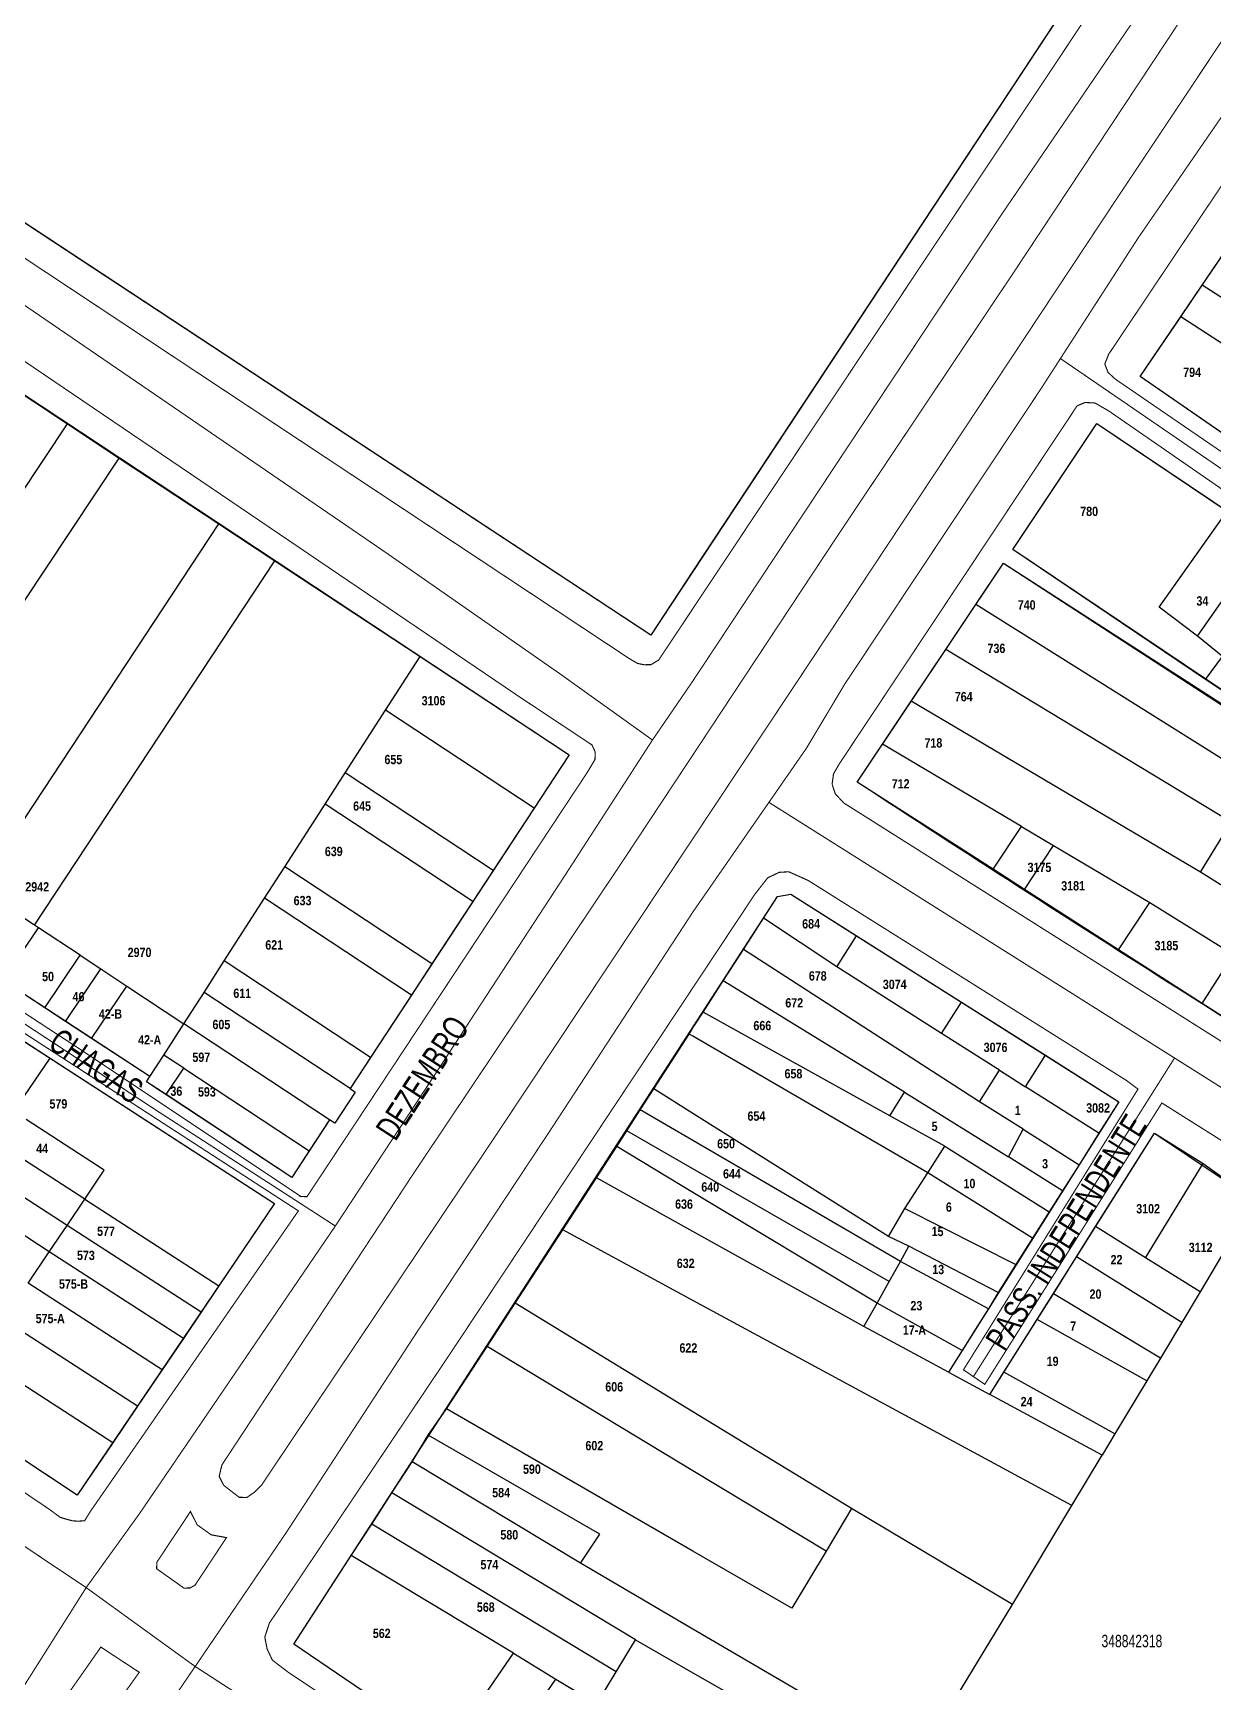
# Model space of a CAD drawing. Extents: x 203136 to 205923, y 4839890 to 4842982.
# Drawn here: x 204530.6 to 204720.6, y 4840403 to 4840668.6 of the extents above; entities that cross this region are included whole.
import ezdxf
from ezdxf.enums import TextEntityAlignment as Align

# ---------------------------------------------------------------- set-up
doc = ezdxf.new("R2010")
doc.units = 0
doc.header["$LTSCALE"] = 1.5
doc.header["$MEASUREMENT"] = 0
for name, color, linetype in [('CD_MALHA_LOTES', 40, 'CONTINUOUS'), ('CD_TXT_QUADRA', 7, 'CONTINUOUS'), ('RU-QUADRAS', 210, 'CONTINUOUS'), ('SV-EIXO-RUA-PAV', 20, 'CONTINUOUS'), ('SV-RUA-PAVIM-S-GUIA-C-GUIA', 7, 'CONTINUOUS'), ('SV-TXT-RUA-PAV-S-GUIA-C-GUIA', 7, 'CONTINUOUS'), ('Th_NmrPort', 1, 'CONTINUOUS')]:
    doc.layers.add(name, color=color, linetype=linetype)
doc.styles.add('3488-41-2D_TXTB$0$ARIAL', font='ARIAL.TTF')
doc.styles.add('3488-42-2D_TXTB$0$ARIAL', font='ARIAL.TTF')
doc.styles.add('ARIAL', font='ARIAL.TTF')
doc.styles.get("Standard").update_dxf_attribs({"font": 'swisscbo.ttf'})

msp = doc.modelspace()

# ---------------------------------------------------------------- linework, layer by layer
at = {"layer": 'CD_MALHA_LOTES', "linetype": 'Continuous', "flags": 128}
for points in [[(204630.04, 4840571.68), (204413.42, 4840714.35)], [(204709.23, 4840691.72), (204636.83, 4840581.98)], [(204718.81, 4840627.99), (204723.32, 4840634.63)], [(204715.38, 4840622.93), (204718.81, 4840627.99)], [(204771.43, 4840594.33), (204718.81, 4840627.99)], [(204708.83, 4840613.29), (204715.38, 4840622.93)], [(204741.34, 4840606.08), (204715.38, 4840622.93)], [(204519.81, 4840616.46), (204536.13, 4840605.69)], [(204734.35, 4840595.69), (204708.83, 4840613.29)], [(204497.21, 4840547.12), (204536.13, 4840605.69)], [(204536.13, 4840605.69), (204544.47, 4840600.18)], [(204688.32, 4840585.47), (204701.88, 4840605.74)], [(204701.88, 4840605.74), (204722.84, 4840591.65)], [(204505.56, 4840541.62), (204544.47, 4840600.18)], [(204544.47, 4840600.18), (204560.51, 4840589.59)], [(204521.81, 4840530.91), (204560.51, 4840589.59)], [(204560.51, 4840589.59), (204569.53, 4840583.64)], [(204711.92, 4840576.15), (204722.84, 4840591.65)], [(204718.09, 4840571.48), (204729.17, 4840587.4)], [(204719.37, 4840564.53), (204688.32, 4840585.47)], [(204530.83, 4840524.96), (204569.53, 4840583.64)], [(204569.53, 4840583.64), (204592.9, 4840568.21)], [(204636.83, 4840581.98), (204630.04, 4840571.68)], [(204682.39, 4840576.59), (204686.85, 4840583.27)], [(204686.85, 4840583.27), (204731.44, 4840554.27)], [(204677.54, 4840569.34), (204682.39, 4840576.59)], [(204727.59, 4840548.27), (204682.39, 4840576.59)], [(204718.09, 4840571.48), (204711.92, 4840576.15)], [(204722.08, 4840568.24), (204718.09, 4840571.48)], [(204671.98, 4840561.03), (204677.54, 4840569.34)], [(204723.47, 4840541.55), (204677.54, 4840569.34)], [(204587.34, 4840559.57), (204592.9, 4840568.21)], [(204592.9, 4840568.21), (204616.88, 4840552.37)], [(204719.37, 4840564.53), (204722.08, 4840568.24)], [(204724.19, 4840561.28), (204719.37, 4840564.53)], [(204667.37, 4840554.13), (204671.98, 4840561.03)], [(204718.53, 4840533.48), (204671.98, 4840561.03)], [(204580.85, 4840549.48), (204587.34, 4840559.57)], [(204611.26, 4840543.81), (204587.34, 4840559.57)], [(204663.26, 4840548), (204667.37, 4840554.13)], [(204689.73, 4840540.87), (204667.37, 4840554.13)], [(204616.88, 4840552.37), (204611.26, 4840543.81)], [(204577.6, 4840544.44), (204580.85, 4840549.48)], [(204604.68, 4840533.78), (204580.85, 4840549.48)], [(204685.15, 4840533.97), (204663.26, 4840548)], [(204571.11, 4840534.34), (204577.6, 4840544.44)], [(204601.39, 4840528.76), (204577.6, 4840544.44)], [(204611.26, 4840543.81), (204604.68, 4840533.78)], [(204685.15, 4840533.97), (204689.73, 4840540.87)], [(204689.73, 4840540.87), (204694.89, 4840537.81)], [(204718.53, 4840533.48), (204723.47, 4840541.55)], [(204690.2, 4840530.73), (204694.89, 4840537.81)], [(204694.89, 4840537.81), (204710.37, 4840528.63)], [(204567.86, 4840529.3), (204571.11, 4840534.34)], [(204594.8, 4840518.73), (204571.11, 4840534.34)], [(204690.2, 4840530.73), (204685.15, 4840533.97)], [(204604.68, 4840533.78), (204601.39, 4840528.76)], [(204726.16, 4840528.71), (204718.53, 4840533.48)], [(204530.83, 4840524.96), (204523.13, 4840530.04)], [(204561.37, 4840519.21), (204567.86, 4840529.3)], [(204591.51, 4840513.71), (204567.86, 4840529.3)], [(204601.39, 4840528.76), (204594.8, 4840518.73)], [(204648.21, 4840526.12), (204650.45, 4840529.61), (204652.6, 4840529.95), (204663.15, 4840523.28)], [(204705.36, 4840521.01), (204690.2, 4840530.73)], [(204705.36, 4840521.01), (204710.37, 4840528.63)], [(204710.37, 4840528.63), (204723.86, 4840520.27)], [(204644.97, 4840521.07), (204648.21, 4840526.12)], [(204659.98, 4840518.26), (204648.21, 4840526.12)], [(204525.79, 4840516.05), (204531.48, 4840524.53)], [(204531.48, 4840524.53), (204530.83, 4840524.96)], [(204538.16, 4840520.13), (204531.48, 4840524.53)], [(204659.98, 4840518.26), (204663.15, 4840523.28)], [(204663.15, 4840523.28), (204680.06, 4840512.59)], [(204641.72, 4840516.03), (204644.97, 4840521.07)], [(204682.98, 4840496.54), (204644.97, 4840521.07)], [(204718.82, 4840512.38), (204705.36, 4840521.01)], [(204532.49, 4840511.67), (204538.16, 4840520.13)], [(204535.83, 4840509.48), (204541.5, 4840517.93)], [(204538.16, 4840520.13), (204541.5, 4840517.93)], [(204541.5, 4840517.93), (204545.67, 4840515.18)], [(204558.12, 4840514.16), (204561.37, 4840519.21)], [(204584.92, 4840503.68), (204561.37, 4840519.21)], [(204594.8, 4840518.73), (204591.51, 4840513.71)], [(204676.85, 4840507.52), (204659.98, 4840518.26)], [(204718.82, 4840512.38), (204723.86, 4840520.27)], [(204532.49, 4840511.67), (204525.79, 4840516.05)], [(204638.48, 4840510.98), (204641.72, 4840516.03)], [(204670.9, 4840498.1), (204641.72, 4840516.03)], [(204540.02, 4840506.74), (204545.67, 4840515.18)], [(204545.67, 4840515.18), (204554.88, 4840509.11)], [(204554.88, 4840509.11), (204558.12, 4840514.16)], [(204581.63, 4840498.66), (204558.12, 4840514.16)], [(204591.51, 4840513.71), (204584.92, 4840503.68)], [(204676.85, 4840507.52), (204680.06, 4840512.59)], [(204680.06, 4840512.59), (204693.58, 4840504.04)], [(204535.83, 4840509.48), (204532.49, 4840511.67)], [(204636.83, 4840508.43), (204638.48, 4840510.98)], [(204668.53, 4840494.29), (204638.48, 4840510.98)], [(204727.32, 4840506.93), (204718.82, 4840512.38)], [(204540.02, 4840506.74), (204535.83, 4840509.48)], [(204551.63, 4840504.07), (204554.88, 4840509.11)], [(204578.34, 4840493.65), (204554.88, 4840509.11)], [(204630.52, 4840498.6), (204636.21, 4840507.45)], [(204636.21, 4840507.45), (204636.83, 4840508.43)], [(204636.83, 4840507.09), (204636.21, 4840507.45)], [(204686.18, 4840501.62), (204676.85, 4840507.52)], [(204528.28, 4840506.84), (204533.32, 4840503.58)], [(204549.41, 4840500.61), (204540.02, 4840506.74)], [(204674.65, 4840485.12), (204636.83, 4840507.09)], [(204527.49, 4840494.96), (204533.32, 4840503.58)], [(204533.32, 4840503.58), (204569.49, 4840480.17)], [(204549.41, 4840500.61), (204551.63, 4840504.07)], [(204554.86, 4840501.94), (204551.63, 4840504.07)], [(204552.01, 4840497.69), (204554.86, 4840501.94)], [(204554.86, 4840501.94), (204575.04, 4840488.64)], [(204584.92, 4840503.68), (204581.63, 4840498.66)], [(204690.37, 4840498.97), (204693.58, 4840504.04)], [(204693.58, 4840504.04), (204705.41, 4840496.55)], [(204548.86, 4840499.77), (204549.41, 4840500.61)], [(204552.01, 4840497.69), (204548.86, 4840499.77)], [(204682.98, 4840496.54), (204686.18, 4840501.62)], [(204686.18, 4840501.62), (204690.37, 4840498.97)], [(204572.24, 4840484.37), (204552.01, 4840497.69)], [(204582.46, 4840498.11), (204579.17, 4840493.1)], [(204581.63, 4840498.66), (204582.46, 4840498.11)], [(204628.35, 4840495.24), (204630.52, 4840498.6)], [(204636.83, 4840494.63), (204630.52, 4840498.6)], [(204668.53, 4840494.29), (204670.9, 4840498.1)], [(204670.9, 4840498.1), (204687.62, 4840487.69)], [(204702.21, 4840491.48), (204690.37, 4840498.97)], [(204626.19, 4840491.87), (204628.35, 4840495.24)], [(204636.83, 4840490.29), (204628.35, 4840495.24)], [(204668.31, 4840474.87), (204636.83, 4840494.63)], [(204677.38, 4840489.38), (204668.53, 4840494.29)], [(204689.99, 4840492.11), (204682.98, 4840496.54)], [(204705.41, 4840496.55), (204702.21, 4840491.48)], [(204542.06, 4840485.52), (204529.47, 4840493.68)], [(204578.34, 4840493.65), (204575.04, 4840488.64)], [(204579.17, 4840493.1), (204578.34, 4840493.65)], [(204624.56, 4840489.35), (204626.19, 4840491.87)], [(204636.83, 4840485.76), (204626.19, 4840491.87)], [(204687.62, 4840487.69), (204689.99, 4840492.11)], [(204689.99, 4840492.11), (204699, 4840486.41)], [(204702.21, 4840491.48), (204699, 4840486.41)], [(204701.67, 4840476.45), (204711.16, 4840491.51)], [(204711.16, 4840491.51), (204718.97, 4840486.63)], [(204538.92, 4840480.87), (204526.33, 4840489.02)], [(204575.04, 4840488.64), (204572.24, 4840484.37)], [(204621.32, 4840484.3), (204624.56, 4840489.35)], [(204636.83, 4840481.96), (204624.56, 4840489.35)], [(204670.24, 4840470.83), (204636.83, 4840490.29)], [(204674.65, 4840485.12), (204677.38, 4840489.38)], [(204677.38, 4840489.38), (204694.19, 4840478.8)], [(204696.33, 4840482.19), (204687.62, 4840487.69)], [(204699, 4840486.41), (204696.33, 4840482.19)], [(204709.69, 4840471.43), (204718.97, 4840486.63)], [(204718.97, 4840486.63), (204727.27, 4840480.7)], [(204536.07, 4840476.64), (204523.48, 4840484.8)], [(204538.92, 4840480.87), (204542.06, 4840485.52)], [(204615.87, 4840475.91), (204621.32, 4840484.3)], [(204636.83, 4840475.67), (204621.32, 4840484.3)], [(204668.43, 4840467.61), (204636.83, 4840485.76)], [(204670.95, 4840479.35), (204674.65, 4840485.12)], [(204691.52, 4840474.58), (204674.65, 4840485.12)], [(204536.07, 4840476.64), (204538.92, 4840480.87)], [(204538.92, 4840480.87), (204560.51, 4840466.9)], [(204666.47, 4840464.13), (204636.83, 4840481.96)], [(204696.33, 4840482.19), (204694.19, 4840478.8)], [(204727.27, 4840480.7), (204718.51, 4840465.92)], [(204533.18, 4840472.37), (204520.62, 4840480.57)], [(204569.49, 4840480.17), (204560.51, 4840466.9)], [(204668.31, 4840474.87), (204670.95, 4840479.35)], [(204670.95, 4840479.35), (204688.84, 4840470.35)], [(204694.19, 4840478.8), (204691.52, 4840474.58)], [(204533.18, 4840472.37), (204536.07, 4840476.64)], [(204557.65, 4840462.68), (204536.07, 4840476.64)], [(204608.2, 4840464.1), (204615.87, 4840475.91)], [(204636.83, 4840464.57), (204615.87, 4840475.91)], [(204664.36, 4840460.36), (204636.83, 4840475.67)], [(204698.6, 4840471.58), (204701.67, 4840476.45)], [(204709.69, 4840471.43), (204701.67, 4840476.45)], [(204671.6, 4840473.28), (204668.31, 4840474.87)], [(204670.24, 4840470.83), (204671.6, 4840473.28)], [(204685.96, 4840465.82), (204671.6, 4840473.28)], [(204691.52, 4840474.58), (204688.84, 4840470.35)], [(204529.8, 4840467.36), (204533.18, 4840472.37)], [(204554.79, 4840458.45), (204533.18, 4840472.37)], [(204668.43, 4840467.61), (204670.24, 4840470.83)], [(204684.43, 4840463.23), (204670.24, 4840470.83)], [(204688.84, 4840470.35), (204685.96, 4840465.82)], [(204694.86, 4840465.63), (204698.6, 4840471.58)], [(204715.57, 4840461.02), (204698.6, 4840471.58)], [(204718.51, 4840465.92), (204709.69, 4840471.43)], [(204666.47, 4840464.13), (204668.43, 4840467.61)], [(204551.37, 4840453.4), (204529.8, 4840467.36)], [(204560.51, 4840466.9), (204557.65, 4840462.68)], [(204685.96, 4840465.82), (204684.43, 4840463.23)], [(204692.23, 4840461.47), (204694.86, 4840465.63)], [(204712.11, 4840455.28), (204694.86, 4840465.63)], [(204718.51, 4840465.92), (204715.57, 4840461.02)], [(204557.65, 4840462.68), (204554.79, 4840458.45)], [(204603.7, 4840457.17), (204608.2, 4840464.1)], [(204636.83, 4840446.62), (204608.2, 4840464.1)], [(204697.86, 4840431.57), (204636.83, 4840464.57)], [(204664.36, 4840460.36), (204666.47, 4840464.13)], [(204680.17, 4840456.52), (204666.47, 4840464.13)], [(204684.43, 4840463.23), (204682.68, 4840460.5)], [(204547.39, 4840447.52), (204525.83, 4840461.47)], [(204677.97, 4840453.01), (204664.36, 4840460.36)], [(204682.68, 4840460.5), (204680.17, 4840456.52)], [(204686.91, 4840453.02), (204692.23, 4840461.47)], [(204709.92, 4840451.64), (204692.23, 4840461.47)], [(204715.57, 4840461.02), (204712.11, 4840455.28)], [(204554.79, 4840458.45), (204551.37, 4840453.4)], [(204597.16, 4840447.1), (204603.7, 4840457.17)], [(204636.83, 4840437.15), (204603.7, 4840457.17)], [(204543.41, 4840441.64), (204521.86, 4840455.59)], [(204680.17, 4840456.52), (204677.97, 4840453.01)], [(204712.11, 4840455.28), (204709.92, 4840451.64)], [(204551.37, 4840453.4), (204547.39, 4840447.52)], [(204684.63, 4840449.4), (204686.91, 4840453.02)], [(204704.77, 4840443.08), (204686.91, 4840453.02)], [(204709.92, 4840451.64), (204704.77, 4840443.08)], [(204702.72, 4840439.66), (204684.63, 4840449.4)], [(204537.7, 4840433.2), (204516.3, 4840447.35)], [(204547.39, 4840447.52), (204543.41, 4840441.64)], [(204594.21, 4840442.87), (204597.16, 4840447.1)], [(204636.83, 4840424.21), (204597.16, 4840447.1)], [(204662.35, 4840431.04), (204636.83, 4840446.62)], [(204543.41, 4840441.64), (204537.7, 4840433.2)], [(204591.63, 4840438.59), (204594.21, 4840442.87)], [(204621.83, 4840426.95), (204594.21, 4840442.87)], [(204704.77, 4840443.08), (204702.72, 4840439.66)], [(204588.36, 4840433.56), (204591.63, 4840438.59)], [(204618.75, 4840422.24), (204591.63, 4840438.59)], [(204697.86, 4840431.57), (204702.72, 4840439.66)], [(204658.26, 4840424.2), (204636.83, 4840437.15)], [(204585.12, 4840428.56), (204588.36, 4840433.56)], [(204627.57, 4840409.92), (204588.36, 4840433.56)], [(204662.35, 4840431.04), (204658.26, 4840424.2)], [(204688.28, 4840415.63), (204662.35, 4840431.04)], [(204688.28, 4840415.63), (204697.86, 4840431.57)], [(204581.82, 4840423.49), (204585.12, 4840428.56)], [(204624.47, 4840404.78), (204585.12, 4840428.56)], [(204618.75, 4840422.24), (204621.83, 4840426.95)], [(204572.56, 4840409.23), (204581.82, 4840423.49)], [(204607.92, 4840407.75), (204581.82, 4840423.49)], [(204636.83, 4840411.64), (204618.75, 4840422.24)], [(204652.74, 4840415.03), (204636.83, 4840424.21)], [(204658.26, 4840424.2), (204652.74, 4840415.03)], [(204678.25, 4840399.07), (204688.28, 4840415.63)], [(204662.77, 4840396.44), (204636.83, 4840411.64)], [(204597.38, 4840392.37), (204572.56, 4840409.23)], [(204624.47, 4840404.78), (204627.57, 4840409.92)], [(204627.57, 4840409.92), (204636.83, 4840404.61)], [(204597.38, 4840392.37), (204607.92, 4840407.75)], [(204607.92, 4840407.75), (204614.78, 4840403.61)], [(204621.37, 4840399.64), (204624.47, 4840404.78)], [(204636.83, 4840404.61), (204659.83, 4840391.44)], [(204603.99, 4840387.87), (204614.78, 4840403.61)], [(204614.78, 4840403.61), (204621.37, 4840399.64)]]:
    msp.add_lwpolyline(points, dxfattribs=at)
at = {"layer": 'CD_MALHA_LOTES', "linetype": 'Continuous'}
msp.add_lwpolyline([(204677.97, 4840453.01), (204684.63, 4840449.4)], dxfattribs=at)
at = {"layer": 'RU-QUADRAS', "color": 6, "linetype": 'Continuous'}
msp.add_lwpolyline([(204371.17, 4840742.11), (204450.07, 4840861.28), (204529.35, 4840809.99), (204709.23, 4840691.72), (204630.04, 4840571.68)], close=True, dxfattribs=at)
for points in [[(204708.83, 4840613.29), (204746.08, 4840668.16, 0.0060959664), (204875.55, 4840585.13), (204836.61, 4840525.98), (204812.19, 4840541.98)], [(204663.26, 4840548), (204686.85, 4840583.27), (204737.96, 4840550.31), (204734.5, 4840543.98), (204745.96, 4840536.67), (204750.63, 4840543.6), (204688.32, 4840585.47), (204701.88, 4840605.74), (204743.2, 4840577.97), (204815.12, 4840528.35), (204831.4, 4840517.7, -0.0111231506), (204796, 4840464.15), (204767.91, 4840481.63), (204787.03, 4840511.57), (204786.26, 4840512.06), (204767.14, 4840482.12, -0.0064536775)]]:
    msp.add_lwpolyline(points, format="xyb", close=True, dxfattribs=at)
for points in [[(204487.81, 4840637.66), (204616.88, 4840552.37), (204581.63, 4840498.66), (204582.46, 4840498.11), (204579.17, 4840493.1), (204578.34, 4840493.65), (204572.24, 4840484.37), (204548.86, 4840499.77), (204549.41, 4840500.61), (204483.09, 4840543.95)], [(204479.59, 4840538.36), (204569.49, 4840480.17), (204537.7, 4840433.2), (204503.78, 4840455.62)], [(204720.79, 4840315.66), (204719.58, 4840313.19), (204708.62, 4840320.99), (204653.9, 4840357.71), (204652.48, 4840354.93), (204572.56, 4840409.23), (204650.45, 4840529.61), (204652.6, 4840529.95), (204705.41, 4840496.55), (204677.97, 4840453.01), (204684.63, 4840449.4), (204711.16, 4840491.51), (204727.27, 4840480.7)]]:
    msp.add_lwpolyline(points, dxfattribs=at)
at = {"layer": 'SV-EIXO-RUA-PAV', "const_width": 0.18}
for points in [[(204636.847033, 4840353.732969), (204556.692409, 4840405.627321), (204539.141988, 4840418.327609), (204495.302183, 4840447.648089), (204470.787539, 4840463.788165), (204283.813228, 4840589.6077), (204258.698822, 4840606.743049), (204246.534032, 4840614.722105), (203972.065444, 4840796.468379), (203949.643938, 4840811.266574), (203812.386168, 4840902.999228), (203680.641912, 4840990.841984), (203657.330522, 4841006.328818), (203641.610185, 4841017.472348), (203614.945309, 4841034.784618), (203592.86, 4841049.37)], [(204636.809832, 4840564.271399), (204686.301201, 4840639.063556), (204739.003932, 4840716.406526), (204814.177061, 4840832.105002), (204906.00999, 4840968.284515), (204920.24532, 4840991.410945), (204958.77, 4841049.34)], [(204984.12, 4841049.34), (204963.553593, 4841019.267485), (204937.390941, 4840979.92718), (204926.833406, 4840963.667034), (204916.507058, 4840948.716948), (204901.556971, 4840925.444133), (204874.73929, 4840885.448798), (204866.955998, 4840874.12064), (204838.597071, 4840830.272191), (204822.722237, 4840807.461749), (204785.963519, 4840751.668643), (204779.798535, 4840741.958793), (204759.299963, 4840711.442122), (204746.969995, 4840692.407734), (204734.100591, 4840672.756847), (204708.515907, 4840635.612818), (204692.872259, 4840611.338193), (204661.276716, 4840563.790753), (204655.111732, 4840553.464405), (204636.869633, 4840527.157032)], [(204357.291663, 4840738.743866), (204412.483325, 4840701.563855), (204520.470603, 4840630.756588), (204552.362791, 4840608.944314), (204587.477246, 4840584.90124), (204615.238322, 4840565.567634), (204630.316882, 4840554.785431)], [(204967.220244, 4840433.566797), (204962.431636, 4840436.2537), (204927.900991, 4840459.930228), (204840.782438, 4840516.860106), (204833.142095, 4840522.264252), (204696.000267, 4840616.191998)], [(204266.90035, 4839946.925546), (204261.321622, 4839998.78861), (204268.781052, 4840012.602369), (204358.882228, 4840146.46659), (204382.173868, 4840180.965765), (204409.034388, 4840220.724344), (204436.521027, 4840261.922997), (204448.417295, 4840279.955234), (204465.322517, 4840304.812172), (204483.104307, 4840331.985752), (204505.707215, 4840364.857017), (204527.621392, 4840400.107536), (204539.141988, 4840418.327609), (204547.694634, 4840430.19108), (204579.256333, 4840476.542162), (204595.450293, 4840501.163592), (204616.436344, 4840533.303646), (204630.316882, 4840554.785431), (204636.809832, 4840564.271399)], [(204649.129609, 4840544.704353), (204846.021565, 4840420.619996), (204862.817626, 4840416.203038), (204893.329502, 4840395.338727), (204922.272195, 4840375.229948), (204931.454817, 4840370.812991), (204937.61531, 4840366.628505), (204949.82006, 4840358.259533), (204990.881922, 4840330.033904), (205094.576257, 4840259.87767), (205276.392102, 4840159.141766), (205283.537045, 4840154.854801), (205288.395605, 4840152.568419), (205291.825178, 4840149.567543), (205295.683447, 4840143.78014), (205299.827513, 4840137.063894), (205321.582766, 4840124.197656)], [(204579.256333, 4840476.542162), (204550.922148, 4840494.847106), (204481.379251, 4840540.474538)], [(204287.460629, 4839949.034293), (204284.805012, 4839999.34116), (204375.207571, 4840133.416111), (204424.052827, 4840206.908645), (204435.05728, 4840223.684506), (204450.561488, 4840247.088843), (204467.249749, 4840273.019833), (204482.654297, 4840295.548985), (204504.73415, 4840327.898537), (204526.236333, 4840359.927161), (204542.988779, 4840385.537223), (204556.692409, 4840405.627321), (204571.358823, 4840427.193689), (204592.411706, 4840459.479056), (204613.913888, 4840492.021165), (204636.869633, 4840527.157032)], [(204681.994089, 4840452.29587), (204714.372198, 4840503.587464)]]:
    msp.add_lwpolyline(points, dxfattribs=at)
at = {"layer": 'SV-RUA-PAVIM-S-GUIA-C-GUIA', "linetype": 'Continuous', "const_width": 0.18}
for points in [[(204636.85, 4840552.42), (204660.68, 4840588.51), (204688.53, 4840630.14), (204717.92, 4840674.57), (204758.5, 4840735.54), (204792.09, 4840786.26), (204817.2, 4840824.71), (204856.45, 4840883.45), (204892.69, 4840937.94), (204894.8, 4840938.83), (204897.37, 4840938.05), (204898.59, 4840935.7), (204898.22, 4840933.06), (204868.9, 4840888.96), (204817.2, 4840811.17), (204795.91, 4840779.12), (204754.96, 4840716.82), (204704.56, 4840641.16), (204655.03, 4840566.33), (204636.85, 4840538.94)], [(204636.85, 4840575.98), (204631.31, 4840567.66), (204630.08, 4840566.91), (204628.94, 4840566.9), (204627.91, 4840567.11), (204626.6, 4840567.88), (204409.89, 4840711.4), (204366.55, 4840740.45), (204365.47, 4840741.4), (204365.37, 4840742.25), (204365.43, 4840743.63), (204366.26, 4840744.92), (204443.83, 4840861.26), (204447.02, 4840866.47), (204448.2, 4840867.27), (204450.9, 4840867.27), (204452.01, 4840866.24), (204509.64, 4840826.76), (204598.36, 4840768.4), (204636.85, 4840742.76)], [(204636.85, 4840742.76), (204711.86, 4840692.81), (204712.65, 4840691.4), (204712.66, 4840690.22), (204711.92, 4840688.81), (204636.85, 4840575.98)], [(204391.27, 4840707.6), (204458.91, 4840662.68), (204488.86, 4840642.55), (204462.9, 4840601.73), (204469.09, 4840597.81), (204468.34, 4840596.93), (204473.89, 4840593.39), (204476.04, 4840596.29), (204464.92, 4840603.75), (204489.94, 4840641.9), (204522.96, 4840619.79), (204526.55, 4840617.56), (204608.77, 4840561.82), (204620.58, 4840553.99), (204621.11, 4840552.83), (204621.06, 4840551.64), (204619.76, 4840549.47), (204574.69, 4840481.26), (204573.61, 4840481.3), (204573.63, 4840481.35), (204537.93, 4840505.15), (204482.13, 4840541.61), (204480.54, 4840539.13)], [(204636.85, 4840552.42), (204625.47, 4840535.2), (204592.01, 4840485.24), (204560.99, 4840438.07), (204560.56, 4840436.22), (204561.29, 4840434.79), (204563.77, 4840432.87), (204565, 4840432.83), (204566.2, 4840433.66), (204567.4, 4840434.86), (204604.32, 4840489.95), (204636.85, 4840538.94)], [(204480.54, 4840539.13), (204573.31, 4840478.98), (204539.86, 4840430.65), (204538.89, 4840429.09), (204537.84, 4840429.02), (204536.93, 4840429.08), (204535.96, 4840429.34), (204534.96, 4840429.64), (204533.23, 4840430.92), (204500.86, 4840452.73), (204528.38, 4840493.36)], [(204636.85, 4840514.94), (204646.73, 4840529.85), (204648.87, 4840532.6), (204650.73, 4840533.48), (204650.77, 4840533.48), (204652.26, 4840533.57), (204655.41, 4840532.16), (204706.62, 4840499.98), (204708.49, 4840498.58), (204680.39, 4840453.39), (204683.82, 4840451.05), (204712.33, 4840496.35), (204748.95, 4840473.28), (204817.41, 4840429.99), (204842.78, 4840413.89)], [(204636.84, 4840361.28), (204571.62, 4840404.74), (204569.12, 4840406.65), (204568.25, 4840408.52), (204568.25, 4840408.55), (204567.92, 4840410.27), (204567.92, 4840410.4), (204568.62, 4840412.58), (204597.73, 4840455.97), (204636.85, 4840514.94)]]:
    msp.add_lwpolyline(points, dxfattribs=at)
at = {"layer": 'SV-RUA-PAVIM-S-GUIA-C-GUIA', "linetype": 'Continuous', "const_width": 0.18, "flags": 128}
for points in [[(204817.23, 4840626.31), (204748.48, 4840671.67), (204744.47, 4840673.34), (204743.08, 4840673.18), (204741.2, 4840672.14), (204739.5, 4840670.24), (204703.76, 4840616.88), (204703.14, 4840615.3), (204703.67, 4840613.96), (204704.84, 4840612.88), (204783.82, 4840558.81), (204817.25, 4840535.94), (204834.5, 4840524.12), (204836.12, 4840523.81), (204837.59, 4840524.93), (204859.34, 4840558.26), (204876.45, 4840584.57), (204876.78, 4840586.34), (204875.87, 4840587.7), (204845.05, 4840607.81)], [(204555.93, 4840430.57), (204550.53, 4840422.43), (204550.48, 4840421.37), (204554.9, 4840418.24), (204555.88, 4840418.27), (204556.68, 4840418.73), (204561.73, 4840426.38), (204559.28, 4840426.82), (204557.02, 4840428.43)], [(204535.43, 4840400.07), (204538.01, 4840399.34), (204539.2, 4840398.61), (204540.34, 4840397.47), (204541.51, 4840396.06), (204547.69, 4840404.69), (204541.51, 4840408.75)]]:
    msp.add_lwpolyline(points, close=True, dxfattribs=at)
at = {"layer": 'SV-RUA-PAVIM-S-GUIA-C-GUIA', "const_width": 0.18}
for points in [[(204660.45, 4840551.02), (204698.69, 4840608.58)], [(204698.69, 4840608.58), (204699.96, 4840609.12)], [(204699.96, 4840609.12), (204701.58, 4840609.04)], [(204701.58, 4840609.04), (204703.84, 4840607.72)], [(204703.84, 4840607.72), (204733.52, 4840587.2)], [(204659.47, 4840549.34), (204660.45, 4840551.02)], [(204659.24, 4840547.67), (204659.47, 4840549.34)], [(204659.75, 4840546.12), (204659.24, 4840547.67)], [(204661.13, 4840544.64), (204659.75, 4840546.12)], [(204730.88, 4840500.6), (204661.13, 4840544.64)]]:
    msp.add_lwpolyline(points, dxfattribs=at)

# ---------------------------------------------------------------- texts
at = {"layer": 'CD_TXT_QUADRA', "style": 'ARIAL', "width": 0.7}
msp.add_text('348842318', height=2, dxfattribs=at).set_placement((204702.612922, 4840408.727572))
at = {"layer": 'SV-TXT-RUA-PAV-S-GUIA-C-GUIA', "width": 0.7}
for s, rotation, style, p in [('DEZEMBRO', 57, 'ARIAL', (204588.92175, 4840490.031612)), ('CHAGAS', 326, '3488-41-2D_TXTB$0$ARIAL', (204532.795471, 4840505.304307)), ('PASS. INDEPENDENTE', 58, '3488-42-2D_TXTB$0$ARIAL', (204687.122009, 4840456.130534))]:
    msp.add_text(s, height=4, rotation=rotation, dxfattribs=dict(at, style=style)).set_placement(p)
at = {"layer": 'Th_NmrPort', "color": 1}
for s, p in [('794', (204715.764422, 4840613.981914)), ('780', (204699.194422, 4840591.591914)), ('740', (204689.131875, 4840576.528409)), ('34', (204717.898086, 4840577.174422)), ('736', (204684.261875, 4840569.538409)), ('3106', (204593.154422, 4840561.111914)), ('764', (204678.991875, 4840561.768409)), ('718', (204674.111875, 4840554.318409)), ('655', (204587.164422, 4840551.641914)), ('712', (204668.841875, 4840547.728409)), ('645', (204582.124422, 4840544.151914)), ('639', (204577.574422, 4840536.841914)), ('3175', (204690.711875, 4840534.288409)), ('2942', (204529.346432, 4840531.144482)), ('3181', (204696.133466, 4840531.310793)), ('633', (204572.544422, 4840528.931914)), ('684', (204654.41919, 4840525.191565)), ('2970', (204545.826432, 4840520.594482)), ('621', (204567.984422, 4840521.801914)), ('3185', (204711.153466, 4840521.690793)), ('50', (204532.046432, 4840516.704482)), ('678', (204655.49919, 4840516.801565)), ('3074', (204667.40919, 4840515.441565)), ('46', (204536.956432, 4840513.464482)), ('611', (204562.834422, 4840514.011914)), ('672', (204651.70919, 4840512.471565)), ('42-B', (204541.19389, 4840510.679437)), ('42-A', (204547.506432, 4840506.514482)), ('605', (204559.474422, 4840508.981914)), ('666', (204646.56919, 4840508.811565)), ('3076', (204683.64919, 4840505.301565)), ('597', (204556.244422, 4840503.711914)), ('658', (204651.57919, 4840501.061565)), ('579', (204533.233636, 4840496.205738)), ('36', (204552.704422, 4840498.251914)), ('593', (204557.144422, 4840498.131914)), ('654', (204645.611875, 4840494.238409)), ('1', (204688.64919, 4840495.151565)), ('3082', (204700.14919, 4840495.551565)), ('5', (204675.25919, 4840492.581565)), ('44', (204531.113876, 4840489.025854)), ('650', (204640.731875, 4840489.788409)), ('3', (204693.04919, 4840486.571565)), ('640', (204638.181875, 4840482.838409)), ('644', (204641.681875, 4840484.948409)), ('10', (204680.39919, 4840483.381565)), ('636', (204633.961875, 4840480.068409)), ('6', (204677.55919, 4840479.591565)), ('3102', (204708.206221, 4840479.325513)), ('577', (204540.903636, 4840475.705738)), ('15', (204675.25919, 4840475.661565)), ('3112', (204716.664262, 4840473.103636)), ('573', (204537.663636, 4840471.815738)), ('632', (204634.234482, 4840470.533568)), ('13', (204675.361662, 4840469.541036)), ('22', (204704.07919, 4840471.131565)), ('575-B', (204534.764482, 4840467.203568)), ('20', (204700.68919, 4840465.581565)), ('575-A', (204531.014422, 4840461.641914)), ('23', (204671.851662, 4840463.721036)), ('17-A', (204670.631662, 4840459.791036)), ('7', (204697.57919, 4840460.441565)), ('622', (204634.664482, 4840456.913568)), ('19', (204693.78919, 4840454.761565)), ('606', (204622.724482, 4840450.653568)), ('24', (204689.59919, 4840448.271565)), ('602', (204619.524482, 4840441.183568)), ('590', (204609.474482, 4840437.393568)), ('584', (204604.514482, 4840433.613568)), ('580', (204605.834482, 4840426.833568)), ('574', (204602.624482, 4840422.033568)), ('568', (204602.044482, 4840415.183568)), ('562', (204585.294482, 4840410.963568))]:
    msp.add_text(s, height=1.5, dxfattribs=at).set_placement(p, align=Align.MIDDLE_LEFT)

doc.saveas('drawing.dxf')
